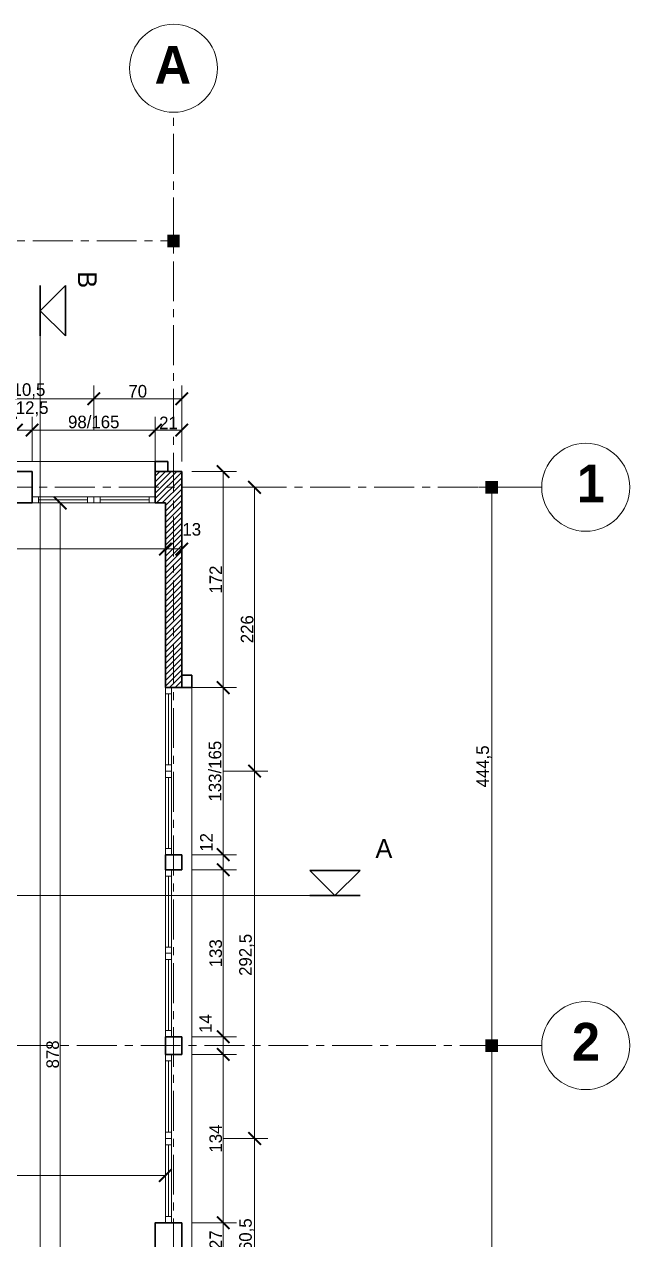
# Model space of a CAD drawing. Header units: centimetres. Extents: x -15293 to 11572, y -4790 to 2619.
# Drawn here: x 996 to 1478, y -2580 to -1613 of the extents above; entities that cross this region are included whole.
import ezdxf

# ---------------------------------------------------------------- set-up
doc = ezdxf.new("R2010")
doc.units = ezdxf.units.CM
doc.linetypes.add('CENTER', pattern=[50.8, 31.75, -6.35, 6.35, -6.35])
doc.layers.get('0').update_dxf_attribs({"lineweight": 0})
for name, color, linetype in [('Fenêtre', 132, 'Continuous'), ('Hachure mur', 7, 'Continuous'), ('Ligne de Coupe', 4, 'Continuous'), ('TSJ_COTATION', 144, 'Continuous')]:
    doc.layers.add(name, color=color, linetype=linetype)
for name, color, linetype, lineweight in [('Mur', 7, 'Continuous', 30), ('Partie coupée', 7, 'Continuous', 30), ('Poteaux', 7, 'Continuous', 30), ('TSJ_MENUISERIE', 150, 'Continuous', 15), ('TSJ_MUR', 1, 'Continuous', 30), ('TSJ_VUE', 5, 'Continuous', 13)]:
    doc.layers.add(name, color=color, linetype=linetype, lineweight=lineweight)
doc.layers.add('TSJ_AXE', color=7, linetype='CENTER', lineweight=0, true_color=0xb80000)
doc.styles.get("Standard").update_dxf_attribs({"font": 'GOTHIC.TTF'})
doc.dimstyles.new('Axe cotation', dxfattribs={"dimtxt": 10, "dimasz": 10, "dimexe": 10.625, "dimexo": 5, "dimtad": 1, "dimtxsty": 'Standard', "dimblk": 'BOXFILLED', "dimcen": 8, "dimadec": 0, "dimazin": 0, "dimtfac": 1, "dimtmove": 0, "dimatfit": 3, "dimldrblk": 'BOXFILLED', "dimfxl": 1, "dimlwd": 9, "dimlwe": 9, "dimarcsym": 0})
doc.dimstyles.new('ISO-25', dxfattribs={"dimtxt": 10, "dimasz": 10, "dimexe": 10.625, "dimexo": 5, "dimtad": 1, "dimtxsty": 'Standard', "dimblk": 'ARCHTICK', "dimcen": 8, "dimadec": 0, "dimazin": 0, "dimtfac": 1, "dimtmove": 0, "dimatfit": 3, "dimldrblk": 'ARCHTICK', "dimfxl": 25, "dimfxlon": 1, "dimlwd": 9, "dimlwe": 9, "dimarcsym": 0})

# ---------------------------------------------------------------- blocks, each defined once
blk = doc.blocks.new('_ArchTick')
at = {"color": 0, "linetype": 'ByBlock', "const_width": 0.15}
blk.add_lwpolyline([(-0.5, -0.5), (0.5, 0.5)], dxfattribs=at)
blk = doc.blocks.new('*D243')
at = {"layer": 'Defpoints', "color": 0, "transparency": 16777216}
for p in [(1002.39, -1935.6), (989.89, -1968.6), (1002.39, -1968.6)]:
    blk.add_point(p, dxfattribs=at)
at = {"layer": 'TSJ_COTATION', "color": 0, "lineweight": 9, "transparency": 16777216}
for p, q in [((989.89, -1960.6), (989.89, -1924.97)), ((1002.39, -1960.6), (1002.39, -1924.97)), ((989.89, -1935.6), (1002.39, -1935.6))]:
    blk.add_line(p, q, dxfattribs=at)
at = {"layer": 'TSJ_COTATION', "color": 0, "lineweight": 9, "transparency": 16777216, "xscale": 10, "yscale": 10, "zscale": 10, "rotation": 180}
blk.add_blockref('_ArchTick', (989.89, -1935.6), dxfattribs=at)
at = {"layer": 'TSJ_COTATION', "color": 0, "lineweight": 9, "transparency": 16777216, "xscale": 10, "yscale": 10, "zscale": 10}
blk.add_blockref('_ArchTick', (1002.39, -1935.6), dxfattribs=at)
at = {"layer": 'TSJ_COTATION', "color": 0, "transparency": 16777216, "insert": (1002.39, -1918.64), "char_height": 10, "attachment_point": 5}
blk.add_mtext('12,5', dxfattribs=at)
blk = doc.blocks.new('*D244')
at = {"layer": 'Defpoints', "color": 0, "transparency": 16777216}
for p in [(1100.39, -1935.6), (1002.39, -1968.6), (1100.39, -1968.6)]:
    blk.add_point(p, dxfattribs=at)
at = {"layer": 'TSJ_COTATION', "color": 0, "lineweight": 9, "transparency": 16777216}
for p, q in [((1002.39, -1960.6), (1002.39, -1924.97)), ((1100.39, -1960.6), (1100.39, -1924.97)), ((1002.39, -1935.6), (1100.39, -1935.6))]:
    blk.add_line(p, q, dxfattribs=at)
at = {"layer": 'TSJ_COTATION', "color": 0, "lineweight": 9, "transparency": 16777216, "xscale": 10, "yscale": 10, "zscale": 10, "rotation": 180}
blk.add_blockref('_ArchTick', (1002.39, -1935.6), dxfattribs=at)
at = {"layer": 'TSJ_COTATION', "color": 0, "lineweight": 9, "transparency": 16777216, "xscale": 10, "yscale": 10, "zscale": 10}
blk.add_blockref('_ArchTick', (1100.39, -1935.6), dxfattribs=at)
at = {"layer": 'TSJ_COTATION', "color": 0, "transparency": 16777216, "insert": (1051.39, -1929.17), "char_height": 10, "attachment_point": 5}
blk.add_mtext('98/165', dxfattribs=at)
blk = doc.blocks.new('*D245')
at = {"layer": 'Defpoints', "color": 0, "transparency": 16777216}
for p in [(1121.39, -1935.6), (1100.39, -1968.6), (1121.39, -1968.6)]:
    blk.add_point(p, dxfattribs=at)
at = {"layer": 'TSJ_COTATION', "color": 0, "lineweight": 9, "transparency": 16777216}
for p, q in [((1100.39, -1960.6), (1100.39, -1924.97)), ((1121.39, -1960.6), (1121.39, -1924.97)), ((1100.39, -1935.6), (1121.39, -1935.6))]:
    blk.add_line(p, q, dxfattribs=at)
at = {"layer": 'TSJ_COTATION', "color": 0, "lineweight": 9, "transparency": 16777216, "xscale": 10, "yscale": 10, "zscale": 10, "rotation": 180}
blk.add_blockref('_ArchTick', (1100.39, -1935.6), dxfattribs=at)
at = {"layer": 'TSJ_COTATION', "color": 0, "lineweight": 9, "transparency": 16777216, "xscale": 10, "yscale": 10, "zscale": 10}
blk.add_blockref('_ArchTick', (1121.39, -1935.6), dxfattribs=at)
at = {"layer": 'TSJ_COTATION', "color": 0, "transparency": 16777216, "insert": (1110.89, -1929.85), "char_height": 10, "attachment_point": 5}
blk.add_mtext('21', dxfattribs=at)
blk = doc.blocks.new('*D224')
at = {"layer": 'Defpoints', "color": 0, "transparency": 16777216}
for p in [(1051.39, -1910.6), (940.89, -1988.6), (1051.39, -1988.6)]:
    blk.add_point(p, dxfattribs=at)
at = {"layer": 'TSJ_COTATION', "color": 0, "lineweight": 9, "transparency": 16777216}
for p, q in [((940.89, -1935.6), (940.89, -1899.97)), ((1051.39, -1935.6), (1051.39, -1899.97)), ((940.89, -1910.6), (1051.39, -1910.6))]:
    blk.add_line(p, q, dxfattribs=at)
at = {"layer": 'TSJ_COTATION', "color": 0, "lineweight": 9, "transparency": 16777216, "xscale": 10, "yscale": 10, "zscale": 10, "rotation": 180}
blk.add_blockref('_ArchTick', (940.89, -1910.6), dxfattribs=at)
at = {"layer": 'TSJ_COTATION', "color": 0, "lineweight": 9, "transparency": 16777216, "xscale": 10, "yscale": 10, "zscale": 10}
blk.add_blockref('_ArchTick', (1051.39, -1910.6), dxfattribs=at)
at = {"layer": 'TSJ_COTATION', "color": 0, "transparency": 16777216, "insert": (996.14, -1904.26), "char_height": 10, "attachment_point": 5}
blk.add_mtext('110,5', dxfattribs=at)
blk = doc.blocks.new('*D225')
at = {"layer": 'Defpoints', "color": 0, "transparency": 16777216}
for p in [(1121.39, -1910.6), (1121.39, -1968.6), (1051.39, -1988.6)]:
    blk.add_point(p, dxfattribs=at)
at = {"layer": 'TSJ_COTATION', "color": 0, "lineweight": 9, "transparency": 16777216}
for p, q in [((1051.39, -1935.6), (1051.39, -1899.97)), ((1121.39, -1935.6), (1121.39, -1899.97)), ((1051.39, -1910.6), (1121.39, -1910.6))]:
    blk.add_line(p, q, dxfattribs=at)
at = {"layer": 'TSJ_COTATION', "color": 0, "lineweight": 9, "transparency": 16777216, "xscale": 10, "yscale": 10, "zscale": 10, "rotation": 180}
blk.add_blockref('_ArchTick', (1051.39, -1910.6), dxfattribs=at)
at = {"layer": 'TSJ_COTATION', "color": 0, "lineweight": 9, "transparency": 16777216, "xscale": 10, "yscale": 10, "zscale": 10}
blk.add_blockref('_ArchTick', (1121.39, -1910.6), dxfattribs=at)
at = {"layer": 'TSJ_COTATION', "color": 0, "transparency": 16777216, "insert": (1086.39, -1904.72), "char_height": 10, "attachment_point": 5}
blk.add_mtext('70', dxfattribs=at)
blk = doc.blocks.new('*D226')
at = {"layer": 'Defpoints', "color": 0, "transparency": 16777216}
for p in [(1002.39, -1993.6), (1009.2, -2871.6), (1024.65, -2871.6)]:
    blk.add_point(p, dxfattribs=at)
at = {"layer": 'TSJ_COTATION', "color": 0, "lineweight": 9, "transparency": 16777216}
for p, q in [((1007.39, -1993.6), (1035.28, -1993.6)), ((1024.65, -1993.6), (1024.65, -2871.6)), ((1014.2, -2871.6), (1035.28, -2871.6))]:
    blk.add_line(p, q, dxfattribs=at)
at = {"layer": 'TSJ_COTATION', "color": 0, "lineweight": 9, "transparency": 16777216, "xscale": 10, "yscale": 10, "zscale": 10}
for p, rotation in [((1024.65, -1993.6), 90), ((1024.65, -2871.6), 270)]:
    blk.add_blockref('_ArchTick', p, dxfattribs=dict(at, rotation=rotation))
at = {"layer": 'TSJ_COTATION', "color": 0, "transparency": 16777216, "insert": (1018.77, -2432.6), "char_height": 10, "attachment_point": 5, "rotation": 90}
blk.add_mtext('878', dxfattribs=at)
blk = doc.blocks.new('*D227')
at = {"layer": 'Defpoints', "color": 0, "transparency": 16777216}
for p in [(614.39, -2518.59), (1108.39, -2517.51), (1108.39, -2529.05)]:
    blk.add_point(p, dxfattribs=at)
at = {"layer": 'TSJ_COTATION', "color": 0, "lineweight": 9, "transparency": 16777216}
for p, q in [((614.39, -2523.59), (614.39, -2539.68)), ((1108.39, -2522.51), (1108.39, -2539.68)), ((614.39, -2529.05), (1108.39, -2529.05))]:
    blk.add_line(p, q, dxfattribs=at)
at = {"layer": 'TSJ_COTATION', "color": 0, "lineweight": 9, "transparency": 16777216, "xscale": 10, "yscale": 10, "zscale": 10, "rotation": 180}
blk.add_blockref('_ArchTick', (614.39, -2529.05), dxfattribs=at)
at = {"layer": 'TSJ_COTATION', "color": 0, "lineweight": 9, "transparency": 16777216, "xscale": 10, "yscale": 10, "zscale": 10}
blk.add_blockref('_ArchTick', (1108.39, -2529.05), dxfattribs=at)
at = {"layer": 'TSJ_COTATION', "color": 0, "transparency": 16777216, "insert": (861.39, -2523.18), "char_height": 10, "attachment_point": 5}
blk.add_mtext('494', dxfattribs=at)
blk = doc.blocks.new('*D257')
at = {"layer": 'Defpoints', "color": 0, "transparency": 16777216}
for p in [(1121.39, -1968.6), (1121.39, -2140.6), (1154.39, -2140.6)]:
    blk.add_point(p, dxfattribs=at)
at = {"layer": 'TSJ_COTATION', "color": 0, "lineweight": 9, "transparency": 16777216}
for p, q in [((1129.39, -1968.6), (1165.02, -1968.6)), ((1154.39, -1968.6), (1154.39, -2140.6)), ((1129.39, -2140.6), (1165.02, -2140.6))]:
    blk.add_line(p, q, dxfattribs=at)
at = {"layer": 'TSJ_COTATION', "color": 0, "lineweight": 9, "transparency": 16777216, "xscale": 10, "yscale": 10, "zscale": 10}
for p, rotation in [((1154.39, -1968.6), 90), ((1154.39, -2140.6), 270)]:
    blk.add_blockref('_ArchTick', p, dxfattribs=dict(at, rotation=rotation))
at = {"layer": 'TSJ_COTATION', "color": 0, "transparency": 16777216, "insert": (1148.51, -2054.6), "char_height": 10, "attachment_point": 5, "rotation": 90}
blk.add_mtext('172', dxfattribs=at)
blk = doc.blocks.new('*D258')
at = {"layer": 'Defpoints', "color": 0, "transparency": 16777216}
for p in [(1121.39, -2140.6), (1121.39, -2273.6), (1154.39, -2273.6)]:
    blk.add_point(p, dxfattribs=at)
at = {"layer": 'TSJ_COTATION', "color": 0, "lineweight": 9, "transparency": 16777216}
for p, q in [((1129.39, -2140.6), (1165.02, -2140.6)), ((1154.39, -2140.6), (1154.39, -2273.6)), ((1129.39, -2273.6), (1165.02, -2273.6))]:
    blk.add_line(p, q, dxfattribs=at)
at = {"layer": 'TSJ_COTATION', "color": 0, "lineweight": 9, "transparency": 16777216, "xscale": 10, "yscale": 10, "zscale": 10}
for p, rotation in [((1154.39, -2140.6), 90), ((1154.39, -2273.6), 270)]:
    blk.add_blockref('_ArchTick', p, dxfattribs=dict(at, rotation=rotation))
at = {"layer": 'TSJ_COTATION', "color": 0, "transparency": 16777216, "insert": (1147.96, -2207.1), "char_height": 10, "attachment_point": 5, "rotation": 90}
blk.add_mtext('133/165', dxfattribs=at)
blk = doc.blocks.new('*D259')
at = {"layer": 'Defpoints', "color": 0, "transparency": 16777216}
for p in [(1121.39, -2273.6), (1121.39, -2285.6), (1154.39, -2285.6)]:
    blk.add_point(p, dxfattribs=at)
at = {"layer": 'TSJ_COTATION', "color": 0, "lineweight": 9, "transparency": 16777216}
for p, q in [((1129.39, -2273.6), (1165.02, -2273.6)), ((1154.39, -2273.6), (1154.39, -2285.6)), ((1129.39, -2285.6), (1165.02, -2285.6))]:
    blk.add_line(p, q, dxfattribs=at)
at = {"layer": 'TSJ_COTATION', "color": 0, "lineweight": 9, "transparency": 16777216, "xscale": 10, "yscale": 10, "zscale": 10}
for p, rotation in [((1154.39, -2273.6), 90), ((1154.39, -2285.6), 270)]:
    blk.add_blockref('_ArchTick', p, dxfattribs=dict(at, rotation=rotation))
at = {"layer": 'TSJ_COTATION', "color": 0, "transparency": 16777216, "insert": (1141.03, -2263.83), "char_height": 10, "attachment_point": 5, "rotation": 90}
blk.add_mtext('12', dxfattribs=at)
blk = doc.blocks.new('*D260')
at = {"layer": 'Defpoints', "color": 0, "transparency": 16777216}
for p in [(1121.39, -2285.6), (1121.39, -2418.6), (1154.39, -2418.6)]:
    blk.add_point(p, dxfattribs=at)
at = {"layer": 'TSJ_COTATION', "color": 0, "lineweight": 9, "transparency": 16777216}
for p, q in [((1129.39, -2285.6), (1165.02, -2285.6)), ((1154.39, -2285.6), (1154.39, -2418.6)), ((1129.39, -2418.6), (1165.02, -2418.6))]:
    blk.add_line(p, q, dxfattribs=at)
at = {"layer": 'TSJ_COTATION', "color": 0, "lineweight": 9, "transparency": 16777216, "xscale": 10, "yscale": 10, "zscale": 10}
for p, rotation in [((1154.39, -2285.6), 90), ((1154.39, -2418.6), 270)]:
    blk.add_blockref('_ArchTick', p, dxfattribs=dict(at, rotation=rotation))
at = {"layer": 'TSJ_COTATION', "color": 0, "transparency": 16777216, "insert": (1148.51, -2352.1), "char_height": 10, "attachment_point": 5, "rotation": 90}
blk.add_mtext('133', dxfattribs=at)
blk = doc.blocks.new('*D261')
at = {"layer": 'Defpoints', "color": 0, "transparency": 16777216}
for p in [(1121.39, -2418.6), (1121.39, -2432.6), (1154.39, -2432.6)]:
    blk.add_point(p, dxfattribs=at)
at = {"layer": 'TSJ_COTATION', "color": 0, "lineweight": 9, "transparency": 16777216}
for p, q in [((1129.39, -2418.6), (1165.02, -2418.6)), ((1154.39, -2418.6), (1154.39, -2432.6)), ((1129.39, -2432.6), (1165.02, -2432.6))]:
    blk.add_line(p, q, dxfattribs=at)
at = {"layer": 'TSJ_COTATION', "color": 0, "lineweight": 9, "transparency": 16777216, "xscale": 10, "yscale": 10, "zscale": 10}
for p, rotation in [((1154.39, -2418.6), 90), ((1154.39, -2432.6), 270)]:
    blk.add_blockref('_ArchTick', p, dxfattribs=dict(at, rotation=rotation))
at = {"layer": 'TSJ_COTATION', "color": 0, "transparency": 16777216, "insert": (1140.36, -2408.07), "char_height": 10, "attachment_point": 5, "rotation": 90}
blk.add_mtext('14', dxfattribs=at)
blk = doc.blocks.new('*D262')
at = {"layer": 'Defpoints', "color": 0, "transparency": 16777216}
for p in [(1121.39, -2432.6), (1121.39, -2566.6), (1154.39, -2566.6)]:
    blk.add_point(p, dxfattribs=at)
at = {"layer": 'TSJ_COTATION', "color": 0, "lineweight": 9, "transparency": 16777216}
for p, q in [((1129.39, -2432.6), (1165.02, -2432.6)), ((1154.39, -2432.6), (1154.39, -2566.6)), ((1129.39, -2566.6), (1165.02, -2566.6))]:
    blk.add_line(p, q, dxfattribs=at)
at = {"layer": 'TSJ_COTATION', "color": 0, "lineweight": 9, "transparency": 16777216, "xscale": 10, "yscale": 10, "zscale": 10}
for p, rotation in [((1154.39, -2432.6), 90), ((1154.39, -2566.6), 270)]:
    blk.add_blockref('_ArchTick', p, dxfattribs=dict(at, rotation=rotation))
at = {"layer": 'TSJ_COTATION', "color": 0, "transparency": 16777216, "insert": (1148.51, -2499.6), "char_height": 10, "attachment_point": 5, "rotation": 90}
blk.add_mtext('134', dxfattribs=at)
blk = doc.blocks.new('*D263')
at = {"layer": 'Defpoints', "color": 0, "transparency": 16777216}
for p in [(1121.39, -2566.6), (1121.39, -2593.6), (1154.39, -2593.6)]:
    blk.add_point(p, dxfattribs=at)
at = {"layer": 'TSJ_COTATION', "color": 0, "lineweight": 9, "transparency": 16777216}
for p, q in [((1129.39, -2566.6), (1165.02, -2566.6)), ((1154.39, -2566.6), (1154.39, -2593.6)), ((1129.39, -2593.6), (1165.02, -2593.6))]:
    blk.add_line(p, q, dxfattribs=at)
at = {"layer": 'TSJ_COTATION', "color": 0, "lineweight": 9, "transparency": 16777216, "xscale": 10, "yscale": 10, "zscale": 10}
for p, rotation in [((1154.39, -2566.6), 90), ((1154.39, -2593.6), 270)]:
    blk.add_blockref('_ArchTick', p, dxfattribs=dict(at, rotation=rotation))
at = {"layer": 'TSJ_COTATION', "color": 0, "transparency": 16777216, "insert": (1148.51, -2580.1), "char_height": 10, "attachment_point": 5, "rotation": 90}
blk.add_mtext('27', dxfattribs=at)
blk = doc.blocks.new('*D264')
at = {"layer": 'Defpoints', "color": 0, "transparency": 16777216}
for p in [(1137.32, -1981.1), (1137.32, -2207.1), (1179.39, -2207.1)]:
    blk.add_point(p, dxfattribs=at)
at = {"layer": 'TSJ_COTATION', "color": 0, "lineweight": 9, "transparency": 16777216}
for p, q in [((1154.39, -1981.1), (1190.02, -1981.1)), ((1179.39, -1981.1), (1179.39, -2207.1)), ((1154.39, -2207.1), (1190.02, -2207.1))]:
    blk.add_line(p, q, dxfattribs=at)
at = {"layer": 'TSJ_COTATION', "color": 0, "lineweight": 9, "transparency": 16777216, "xscale": 10, "yscale": 10, "zscale": 10}
for p, rotation in [((1179.39, -1981.1), 90), ((1179.39, -2207.1), 270)]:
    blk.add_blockref('_ArchTick', p, dxfattribs=dict(at, rotation=rotation))
at = {"layer": 'TSJ_COTATION', "color": 0, "transparency": 16777216, "insert": (1173.51, -2094.1), "char_height": 10, "attachment_point": 5, "rotation": 90}
blk.add_mtext('226', dxfattribs=at)
blk = doc.blocks.new('*D247')
at = {"layer": 'Defpoints', "color": 0, "transparency": 16777216}
for p in [(1113.39, -2207.1), (1137.32, -2499.6), (1179.39, -2499.6)]:
    blk.add_point(p, dxfattribs=at)
at = {"layer": 'TSJ_COTATION', "color": 0, "lineweight": 9, "transparency": 16777216}
for p, q in [((1154.39, -2207.1), (1190.02, -2207.1)), ((1179.39, -2207.1), (1179.39, -2499.6)), ((1154.39, -2499.6), (1190.02, -2499.6))]:
    blk.add_line(p, q, dxfattribs=at)
at = {"layer": 'TSJ_COTATION', "color": 0, "lineweight": 9, "transparency": 16777216, "xscale": 10, "yscale": 10, "zscale": 10}
for p, rotation in [((1179.39, -2207.1), 90), ((1179.39, -2499.6), 270)]:
    blk.add_blockref('_ArchTick', p, dxfattribs=dict(at, rotation=rotation))
at = {"layer": 'TSJ_COTATION', "color": 0, "transparency": 16777216, "insert": (1173.06, -2353.35), "char_height": 10, "attachment_point": 5, "rotation": 90}
blk.add_mtext('292,5', dxfattribs=at)
blk = doc.blocks.new('*D248')
at = {"layer": 'Defpoints', "color": 0, "transparency": 16777216}
for p in [(1113.39, -2499.6), (1113.39, -2660.1), (1179.39, -2660.1)]:
    blk.add_point(p, dxfattribs=at)
at = {"layer": 'TSJ_COTATION', "color": 0, "lineweight": 9, "transparency": 16777216}
for p, q in [((1154.39, -2499.6), (1190.02, -2499.6)), ((1179.39, -2499.6), (1179.39, -2660.1)), ((1154.39, -2660.1), (1190.02, -2660.1))]:
    blk.add_line(p, q, dxfattribs=at)
at = {"layer": 'TSJ_COTATION', "color": 0, "lineweight": 9, "transparency": 16777216, "xscale": 10, "yscale": 10, "zscale": 10}
for p, rotation in [((1179.39, -2499.6), 90), ((1179.39, -2660.1), 270)]:
    blk.add_blockref('_ArchTick', p, dxfattribs=dict(at, rotation=rotation))
at = {"layer": 'TSJ_COTATION', "color": 0, "transparency": 16777216, "insert": (1173.06, -2579.85), "char_height": 10, "attachment_point": 5, "rotation": 90}
blk.add_mtext('160,5', dxfattribs=at)
blk = doc.blocks.new('*D255')
at = {"layer": 'Defpoints', "color": 0, "transparency": 16777216}
for p in [(643.39, -2019.73), (1108.39, -2016.88), (1108.39, -2030.24)]:
    blk.add_point(p, dxfattribs=at)
at = {"layer": 'TSJ_COTATION', "color": 0, "lineweight": 9, "transparency": 16777216}
for p, q in [((1108.39, -2021.88), (1108.39, -2040.86)), ((643.39, -2024.73), (643.39, -2040.86)), ((643.39, -2030.24), (1108.39, -2030.24))]:
    blk.add_line(p, q, dxfattribs=at)
at = {"layer": 'TSJ_COTATION', "color": 0, "lineweight": 9, "transparency": 16777216, "xscale": 10, "yscale": 10, "zscale": 10, "rotation": 180}
blk.add_blockref('_ArchTick', (643.39, -2030.24), dxfattribs=at)
at = {"layer": 'TSJ_COTATION', "color": 0, "lineweight": 9, "transparency": 16777216, "xscale": 10, "yscale": 10, "zscale": 10}
blk.add_blockref('_ArchTick', (1108.39, -2030.24), dxfattribs=at)
at = {"layer": 'TSJ_COTATION', "color": 0, "transparency": 16777216, "insert": (875.89, -2024.36), "char_height": 10, "attachment_point": 5}
blk.add_mtext('465', dxfattribs=at)
blk = doc.blocks.new('*D236')
at = {"layer": 'Defpoints', "color": 0, "transparency": 16777216}
for p in [(1108.39, -2016.98), (1121.39, -2015.94), (1121.39, -2030.24)]:
    blk.add_point(p, dxfattribs=at)
at = {"layer": 'TSJ_COTATION', "color": 0, "lineweight": 9, "transparency": 16777216}
for p, q in [((1108.39, -2021.98), (1108.39, -2040.86)), ((1121.39, -2020.94), (1121.39, -2040.86)), ((1108.39, -2030.24), (1121.39, -2030.24))]:
    blk.add_line(p, q, dxfattribs=at)
at = {"layer": 'TSJ_COTATION', "color": 0, "lineweight": 9, "transparency": 16777216, "xscale": 10, "yscale": 10, "zscale": 10, "rotation": 180}
blk.add_blockref('_ArchTick', (1108.39, -2030.24), dxfattribs=at)
at = {"layer": 'TSJ_COTATION', "color": 0, "lineweight": 9, "transparency": 16777216, "xscale": 10, "yscale": 10, "zscale": 10}
blk.add_blockref('_ArchTick', (1121.39, -2030.24), dxfattribs=at)
at = {"layer": 'TSJ_COTATION', "color": 0, "transparency": 16777216, "insert": (1129.39, -2014.63), "char_height": 10, "attachment_point": 5}
blk.add_mtext('13', dxfattribs=at)
blk = doc.blocks.new('_BoxFilled')
at = {"color": 0, "linetype": 'ByBlock', "lineweight": -2}
blk.add_line((-0.5, 0), (-1, 0), dxfattribs=at)
at = {"color": 0, "linetype": 'ByBlock'}
blk.add_solid([(-0.5, 0.5), (0.5, 0.5), (-0.5, -0.5), (0.5, -0.5)], dxfattribs=at)
blk = doc.blocks.new('*D378')
at = {"layer": 'Defpoints', "color": 0, "linetype": 'ByBlock', "transparency": 16777216}
for p in [(1407.91, -1981.1), (1368.15, -2425.6), (1407.91, -2425.6)]:
    blk.add_point(p, dxfattribs=at)
at = {"layer": 'TSJ_AXE', "color": 0, "linetype": 'ByBlock', "lineweight": 9, "transparency": 16777216}
for p, q in [((1402.91, -1981.1), (1357.53, -1981.1)), ((1368.15, -1991.1), (1368.15, -2415.6)), ((1402.91, -2425.6), (1357.53, -2425.6))]:
    blk.add_line(p, q, dxfattribs=at)
at = {"layer": 'TSJ_AXE', "color": 0, "linetype": 'ByBlock', "lineweight": 9, "transparency": 16777216, "xscale": 10, "yscale": 10, "zscale": 10}
for p, rotation in [((1368.15, -1981.1), 90), ((1368.15, -2425.6), 270)]:
    blk.add_blockref('_BoxFilled', p, dxfattribs=dict(at, rotation=rotation))
at = {"layer": 'TSJ_AXE', "color": 0, "linetype": 'ByBlock', "transparency": 16777216, "insert": (1361.82, -2203.35), "char_height": 10, "attachment_point": 5, "rotation": 90}
blk.add_mtext('444,5', dxfattribs=at)
blk = doc.blocks.new('*D379')
at = {"layer": 'Defpoints', "color": 0, "linetype": 'ByBlock', "transparency": 16777216}
for p in [(1407.91, -2425.6), (1368.15, -2878.6), (1407.91, -2878.6)]:
    blk.add_point(p, dxfattribs=at)
at = {"layer": 'TSJ_AXE', "color": 0, "linetype": 'ByBlock', "lineweight": 9, "transparency": 16777216}
for p, q in [((1402.91, -2425.6), (1357.53, -2425.6)), ((1368.15, -2435.6), (1368.15, -2868.6)), ((1402.91, -2878.6), (1357.53, -2878.6))]:
    blk.add_line(p, q, dxfattribs=at)
at = {"layer": 'TSJ_AXE', "color": 0, "linetype": 'ByBlock', "lineweight": 9, "transparency": 16777216, "xscale": 10, "yscale": 10, "zscale": 10}
for p, rotation in [((1368.15, -2425.6), 90), ((1368.15, -2878.6), 270)]:
    blk.add_blockref('_BoxFilled', p, dxfattribs=dict(at, rotation=rotation))
at = {"layer": 'TSJ_AXE', "color": 0, "linetype": 'ByBlock', "transparency": 16777216, "insert": (1362.28, -2652.1), "char_height": 10, "attachment_point": 5, "rotation": 90}
blk.add_mtext('453', dxfattribs=at)
blk = doc.blocks.new('*D377')
at = {"layer": 'Defpoints', "color": 0, "transparency": 16777216}
for p in [(1114.89, -1694.78), (637.39, -1763.94), (1114.89, -1784.99)]:
    blk.add_point(p, dxfattribs=at)
at = {"layer": 'TSJ_AXE', "color": 0, "lineweight": 9, "transparency": 16777216}
for p, q in [((1114.89, -1699.78), (1114.89, -1795.62)), ((637.39, -1768.94), (637.39, -1795.62)), ((647.39, -1784.99), (1104.89, -1784.99))]:
    blk.add_line(p, q, dxfattribs=at)
at = {"layer": 'TSJ_AXE', "color": 0, "lineweight": 9, "transparency": 16777216, "xscale": 10, "yscale": 10, "zscale": 10, "rotation": 180}
blk.add_blockref('_BoxFilled', (637.39, -1784.99), dxfattribs=at)
at = {"layer": 'TSJ_AXE', "color": 0, "lineweight": 9, "transparency": 16777216, "xscale": 10, "yscale": 10, "zscale": 10}
blk.add_blockref('_BoxFilled', (1114.89, -1784.99), dxfattribs=at)
at = {"layer": 'TSJ_AXE', "color": 0, "transparency": 16777216, "insert": (876.14, -1778.65), "char_height": 10, "attachment_point": 5}
blk.add_mtext('477,5', dxfattribs=at)

msp = doc.modelspace()

# ---------------------------------------------------------------- hatches: boundary and pattern name
at = {"layer": 'Hachure mur', "lineweight": 0, "true_color": 0xc7c8ca}
h = msp.add_hatch(dxfattribs=at)
h.set_pattern_fill('ANSI31', color=9)
h.set_pattern_definition([(45, (396.635, -511.723), (-2.245064, 2.245064), [])])
h.paths.add_polyline_path([(643.39, -2368.598), (630.39, -2368.598), (630.39, -2418.598), (600.39, -2418.598), (600.39, -2567.098), (614.39, -2567.098), (614.39, -2432.598), (643.39, -2432.598)])
h.paths.add_polyline_path([(630.39, -1993.598), (630.39, -2242.098), (591.39, -2242.098), (591.39, -2245.666), (577.249, -2247.166), (605.532, -2249.166), (591.39, -2250.666), (591.39, -2256.098), (630.39, -2256.098), (630.39, -2276.098), (643.39, -2276.098), (643.39, -1993.598), (671.39, -1993.598), (671.39, -1968.598), (591.39, -1968.598), (591.39, -1978.417), (577.249, -1979.917), (605.532, -1981.917), (591.39, -1983.417), (591.39, -1993.598)])
h.paths.add_polyline_path([(1121.39, -1968.598), (1100.39, -1968.598), (1100.39, -1993.598), (1108.39, -1993.598), (1108.39, -2140.598), (1121.39, -2140.598)])
h.paths.add_polyline_path([(614.39, -2593.598), (600.39, -2593.598), (600.39, -2680.598), (614.39, -2680.598)])
h.paths.add_polyline_path([(614.39, -2773.598), (600.39, -2773.598), (600.39, -2871.598), (591.39, -2871.598), (591.39, -2875.166), (582.39, -2876.121), (582.39, -2877.03), (605.532, -2878.666), (591.39, -2880.166), (591.39, -2885.598), (643.39, -2885.598), (643.39, -3070.598), (657.39, -3070.598), (657.39, -2885.598), (1121.39, -2885.598), (1121.39, -2871.598), (614.39, -2871.598)])
h.paths.add_polyline_path([(1121.39, -3019.598), (1108.39, -3019.598), (1108.39, -3168.598), (657.39, -3168.598), (657.39, -3153.598), (643.39, -3153.598), (643.39, -3168.598), (591.39, -3168.598), (591.39, -3172.166), (582.39, -3173.121), (582.39, -3174.03), (605.532, -3175.666), (591.39, -3177.166), (591.39, -3182.598), (1108.39, -3182.598), (1108.39, -3262.598), (1121.39, -3262.598)])
h.paths.add_polyline_path([(1121.39, -3370.598), (1108.39, -3370.598), (1108.39, -3450.598), (591.39, -3450.598), (591.39, -3454.166), (577.249, -3455.666), (605.532, -3457.666), (591.39, -3459.166), (591.39, -3464.598), (1108.39, -3464.598), (1108.39, -3484.598), (1112.39, -3484.598), (1113.89, -3498.74), (1115.89, -3470.457), (1117.39, -3484.598), (1121.39, -3484.598)])

# ---------------------------------------------------------------- linework, layer by layer
at = {"layer": 'Fenêtre'}
msp.add_line((1108.39, -2273.598), (1108.39, -2273.598), dxfattribs=at)
at = {"layer": 'Ligne de Coupe', "lineweight": 30}
for p, q in [((1028.787, -1820.598), (1008.787, -1840.598)), ((1008.787, -1820.598), (1008.787, -1860.598)), ((1028.787, -1860.598), (1028.787, -1820.598)), ((1028.787, -1860.598), (1008.787, -1840.598)), ((1263.39, -2286.098), (1223.39, -2286.098)), ((1223.39, -2286.098), (1243.39, -2306.098)), ((1263.39, -2286.098), (1243.39, -2306.098)), ((1263.39, -2306.098), (1223.39, -2306.098))]:
    msp.add_line(p, q, dxfattribs=at)
at = {"layer": 'Ligne de Coupe', "lineweight": 0}
for p, q in [((1008.787, -3524.598), (1008.787, -1860.598)), ((1223.39, -2306.098), (500.39, -2306.098))]:
    msp.add_line(p, q, dxfattribs=at)
at = {"layer": 'Mur'}
msp.add_line((1121.39, -2418.598), (1121.39, -2418.598), dxfattribs=at)
for points in [[(1108.39, -2418.598), (1121.39, -2418.598)], [(1108.39, -2432.598), (1121.39, -2432.598), (1121.39, -2418.598)]]:
    msp.add_lwpolyline(points, dxfattribs=at)
at = {"layer": 'Partie coupée'}
for p, q in [((1100.39, -1960.598), (1100.39, -1968.598)), ((1110.39, -1960.598), (1100.39, -1960.598)), ((1110.39, -1960.598), (1110.39, -1968.598)), ((1129.39, -2130.598), (1121.39, -2130.598)), ((1129.39, -2140.598), (1129.39, -2130.598)), ((1129.39, -2140.598), (1121.39, -2140.598))]:
    msp.add_line(p, q, dxfattribs=at)
at = {"layer": 'Poteaux'}
for p, q in [((1002.39, -1993.598), (1002.39, -1968.598)), ((1108.39, -2273.598), (1121.39, -2273.598)), ((1108.39, -2285.598), (1121.39, -2285.598))]:
    msp.add_line(p, q, dxfattribs=at)
for points in [[(1002.39, -1968.598), (989.89, -1968.598)], [(1002.39, -1993.598), (989.89, -1993.598)], [(1108.39, -2285.598), (1108.39, -2273.598)], [(1121.39, -2285.598), (1121.39, -2273.598)], [(1108.39, -2432.598), (1108.39, -2418.598)]]:
    msp.add_lwpolyline(points, dxfattribs=at)
msp.add_lwpolyline([(1121.39, -2566.598), (1100.39, -2566.598), (1100.39, -2593.598), (1121.39, -2593.598)], close=True, dxfattribs=at)
at = {"layer": 'TSJ_AXE'}
for p, q in [((1114.89, -3712.592), (1114.89, -1682.538)), ((1407.906, -1981.098), (428.39, -1981.098)), ((428.39, -2425.598), (1407.906, -2425.598))]:
    msp.add_line(p, q, dxfattribs=at)
at = {"layer": 'TSJ_AXE', "linetype": 'ByBlock'}
for centre in [(1114.89, -1647.538), (1442.906, -1981.098), (1442.906, -2425.598)]:
    msp.add_circle(centre, 35, dxfattribs=at)
at = {"layer": 'TSJ_MENUISERIE', "lineweight": 9}
for p, q in [((1007.39, -1988.598), (1095.39, -1988.598)), ((1002.39, -1993.598), (1100.39, -1993.598)), ((1108.39, -2140.598), (1108.39, -2273.598)), ((1113.39, -2202.098), (1113.39, -2145.598)), ((1113.39, -2212.098), (1113.39, -2268.598)), ((1108.39, -2285.598), (1108.39, -2418.598)), ((1113.39, -2347.098), (1113.39, -2290.598)), ((1113.39, -2357.098), (1113.39, -2413.598)), ((1108.39, -2432.598), (1108.39, -2566.598)), ((1113.39, -2494.598), (1113.39, -2437.598)), ((1113.39, -2504.598), (1113.39, -2561.598))]:
    msp.add_line(p, q, dxfattribs=at)
at = {"layer": 'TSJ_MENUISERIE', "lineweight": 20}
for p, q in [((1046.39, -1991.098), (1007.39, -1991.098)), ((1056.39, -1991.098), (1095.39, -1991.098)), ((1110.89, -2145.598), (1110.89, -2202.098)), ((1110.89, -2268.598), (1110.89, -2212.098)), ((1110.89, -2290.598), (1110.89, -2347.098)), ((1110.89, -2413.598), (1110.89, -2357.098)), ((1110.89, -2437.598), (1110.89, -2494.598)), ((1110.89, -2561.598), (1110.89, -2504.598))]:
    msp.add_line(p, q, dxfattribs=at)
for points in [[(1002.39, -1993.598), (1007.39, -1993.598), (1007.39, -1988.598), (1002.39, -1988.598)], [(1100.39, -1988.598), (1095.39, -1988.598), (1095.39, -1993.598), (1100.39, -1993.598)], [(1108.39, -2140.598), (1108.39, -2145.598), (1113.39, -2145.598), (1113.39, -2140.598)], [(1113.39, -2273.598), (1113.39, -2268.598), (1108.39, -2268.598), (1108.39, -2273.598)], [(1108.39, -2285.598), (1108.39, -2290.598), (1113.39, -2290.598), (1113.39, -2285.598)], [(1113.39, -2418.598), (1113.39, -2413.598), (1108.39, -2413.598), (1108.39, -2418.598)], [(1108.39, -2432.598), (1108.39, -2437.598), (1113.39, -2437.598), (1113.39, -2432.598)], [(1113.39, -2566.598), (1113.39, -2561.598), (1108.39, -2561.598), (1108.39, -2566.598)]]:
    msp.add_lwpolyline(points, dxfattribs=at)
for points in [[(1046.39, -1993.598), (1051.39, -1993.598), (1051.39, -1988.598), (1046.39, -1988.598)], [(1056.39, -1993.598), (1051.39, -1993.598), (1051.39, -1988.598), (1056.39, -1988.598)], [(1108.39, -2207.098), (1113.39, -2207.098), (1113.39, -2202.098), (1108.39, -2202.098)], [(1108.39, -2207.098), (1113.39, -2207.098), (1113.39, -2212.098), (1108.39, -2212.098)], [(1108.39, -2352.098), (1113.39, -2352.098), (1113.39, -2347.098), (1108.39, -2347.098)], [(1108.39, -2352.098), (1113.39, -2352.098), (1113.39, -2357.098), (1108.39, -2357.098)], [(1108.39, -2499.598), (1113.39, -2499.598), (1113.39, -2494.598), (1108.39, -2494.598)], [(1108.39, -2499.598), (1113.39, -2499.598), (1113.39, -2504.598), (1108.39, -2504.598)]]:
    msp.add_lwpolyline(points, close=True, dxfattribs=at)
at = {"layer": 'TSJ_MUR'}
for p, q in [((1100.39, -1993.598), (1100.39, -1968.598)), ((1108.39, -2140.598), (1121.39, -2140.598))]:
    msp.add_line(p, q, dxfattribs=at)
for points in [[(1121.39, -2140.598), (1121.39, -1968.598), (1100.39, -1968.598)], [(1108.39, -2140.598), (1108.39, -1993.598), (1100.39, -1993.598)]]:
    msp.add_lwpolyline(points, dxfattribs=at)
at = {"layer": 'TSJ_VUE', "lineweight": 9}
for p, q in [((671.39, -1960.598), (1100.39, -1960.598)), ((1129.39, -3019.598), (1129.39, -2140.598))]:
    msp.add_line(p, q, dxfattribs=at)

# ---------------------------------------------------------------- texts
at = {"layer": 'Ligne de Coupe', "insert": (1053.777, -1794.999), "char_height": 15, "attachment_point": 1, "rotation": 270}
msp.add_mtext_dynamic_manual_height_columns('\\pi14.208;B', width=37.39883, gutter_width=12.5, heights=[0], dxfattribs=at)
at = {"layer": 'Ligne de Coupe', "insert": (1288.99, -2261.109), "char_height": 15, "attachment_point": 3}
msp.add_mtext_dynamic_manual_height_columns('A', width=37.39883, gutter_width=12.5, heights=[0], dxfattribs=at)
at = {"layer": 'TSJ_AXE', "char_height": 30, "attachment_point": 1}
for s, insert in [('{\\fCentury Gothic|b1|i0|c0|p34;A}', (1099.827, -1629.791)), ('{\\fCentury Gothic|b1|i0|c0|p34;1}', (1435.769, -1962.992)), ('{\\fCentury Gothic|b1|i0|c0|p34;2}', (1431.956, -2407.492))]:
    msp.add_mtext_dynamic_manual_height_columns(s, width=43.00473, gutter_width=12.5, heights=[0], dxfattribs=dict(at, insert=insert))

# ---------------------------------------------------------------- dimensions: what is measured, and where the dimension line sits
at = {"layer": 'TSJ_AXE'}
dim = msp.add_linear_dim(base=(1114.89, -1784.99), p1=(637.39, -1763.944), p2=(1114.89, -1694.778), dimstyle='Axe cotation', dxfattribs=at)
dim.commit()
dim.dimension.update_dxf_attribs({"geometry": '*D377', "text_midpoint": (876.14, -1778.655)})
at = {"layer": 'TSJ_AXE', "linetype": 'ByBlock'}
for base, p1, p2, picture, middle in [((1368.154, -2425.598), (1407.906, -1981.098), (1407.906, -2425.598), '*D378', (1361.818, -2203.348)), ((1368.154, -2878.598), (1407.906, -2425.598), (1407.906, -2878.598), '*D379', (1362.277, -2652.098))]:
    dim = msp.add_linear_dim(base=base, p1=p1, p2=p2, angle=90, dimstyle='Axe cotation', dxfattribs=at)
    dim.commit()
    dim.dimension.update_dxf_attribs({"geometry": picture, "text_midpoint": middle})
at = {"layer": 'TSJ_COTATION'}
for base, p1, p2, picture, middle in [((1051.39, -1910.598), (940.89, -1988.598), (1051.39, -1988.598), '*D224', (996.14, -1904.263)), ((1121.39, -1910.598), (1051.39, -1988.598), (1121.39, -1968.598), '*D225', (1086.39, -1904.722)), ((1121.39, -1935.598), (1100.39, -1968.598), (1121.39, -1968.598), '*D245', (1110.89, -1929.848))]:
    dim = msp.add_linear_dim(base=base, p1=p1, p2=p2, dimstyle='ISO-25', override={"dimtmove": 1}, dxfattribs=at)
    dim.commit()
    dim.dimension.update_dxf_attribs({"geometry": picture, "text_midpoint": middle})
for base, p1, p2, picture, middle in [((1002.39, -1935.598), (989.89, -1968.598), (1002.39, -1968.598), '*D243', (1002.39, -1924.973)), ((1121.39, -2030.235), (1108.39, -2016.976), (1121.39, -2015.943), '*D236', (1129.39, -2020.503))]:
    dim = msp.add_linear_dim(base=base, p1=p1, p2=p2, dimstyle='ISO-25', override={"dimtmove": 1}, dxfattribs=at)
    dim.commit()
    dim.dimension.update_dxf_attribs({"geometry": picture, "text_midpoint": middle, "dimtype": 160})
dim = msp.add_linear_dim(base=(1100.39, -1935.598), p1=(1002.39, -1968.598), p2=(1100.39, -1968.598), text='<>/165', dimstyle='ISO-25', override={"dimtmove": 1}, dxfattribs=at)
dim.commit()
dim.dimension.update_dxf_attribs({"geometry": '*D244', "text_midpoint": (1051.39, -1929.168)})
dim = msp.add_linear_dim(base=(1154.39, -2140.598), p1=(1121.39, -1968.598), p2=(1121.39, -2140.598), angle=90, dimstyle='ISO-25', dxfattribs=at)
dim.commit()
dim.dimension.update_dxf_attribs({"geometry": '*D257', "text_midpoint": (1148.514, -2054.598)})
dim = msp.add_aligned_dim(p1=(1137.323, -1981.098), p2=(1137.323, -2207.098), distance=42.068, dimstyle='ISO-25', dxfattribs=at)
dim.commit()
dim.dimension.update_dxf_attribs({"geometry": '*D264', "text_midpoint": (1173.514, -2094.098)})
for base, p1, p2, picture, middle in [((1024.65, -2871.598), (1002.39, -1993.598), (1009.197, -2871.598), '*D226', (1018.774, -2432.598)), ((1179.39, -2499.598), (1113.39, -2207.098), (1137.323, -2499.598), '*D247', (1173.055, -2353.348)), ((1154.39, -2418.598), (1121.39, -2285.598), (1121.39, -2418.598), '*D260', (1148.514, -2352.098)), ((1154.39, -2566.598), (1121.39, -2432.598), (1121.39, -2566.598), '*D262', (1148.514, -2499.598)), ((1179.39, -2660.098), (1113.39, -2499.598), (1113.39, -2660.098), '*D248', (1173.055, -2579.848)), ((1154.39, -2593.598), (1121.39, -2566.598), (1121.39, -2593.598), '*D263', (1148.514, -2580.098))]:
    dim = msp.add_linear_dim(base=base, p1=p1, p2=p2, angle=90, dimstyle='ISO-25', override={"dimtmove": 1}, dxfattribs=at)
    dim.commit()
    dim.dimension.update_dxf_attribs({"geometry": picture, "text_midpoint": middle})
for base, p1, p2, picture, middle in [((1108.39, -2030.235), (643.39, -2019.729), (1108.39, -2016.876), '*D255', (875.89, -2024.359)), ((1108.39, -2529.055), (614.39, -2518.589), (1108.39, -2517.511), '*D227', (861.39, -2523.178))]:
    dim = msp.add_linear_dim(base=base, p1=p1, p2=p2, dimstyle='ISO-25', dxfattribs=at)
    dim.commit()
    dim.dimension.update_dxf_attribs({"geometry": picture, "text_midpoint": middle})
dim = msp.add_linear_dim(base=(1154.39, -2273.598), p1=(1121.39, -2140.598), p2=(1121.39, -2273.598), angle=90, text='<>/165', dimstyle='ISO-25', override={"dimtmove": 1}, dxfattribs=at)
dim.commit()
dim.dimension.update_dxf_attribs({"geometry": '*D258', "text_midpoint": (1147.96, -2207.098)})
for base, p1, p2, picture, middle in [((1154.39, -2285.598), (1121.39, -2273.598), (1121.39, -2285.598), '*D259', (1146.784, -2263.831)), ((1154.39, -2432.598), (1121.39, -2418.598), (1121.39, -2432.598), '*D261', (1146.11, -2408.069))]:
    dim = msp.add_linear_dim(base=base, p1=p1, p2=p2, angle=90, dimstyle='ISO-25', override={"dimtmove": 1}, dxfattribs=at)
    dim.commit()
    dim.dimension.update_dxf_attribs({"geometry": picture, "text_midpoint": middle, "dimtype": 160})

doc.saveas('drawing.dxf')
